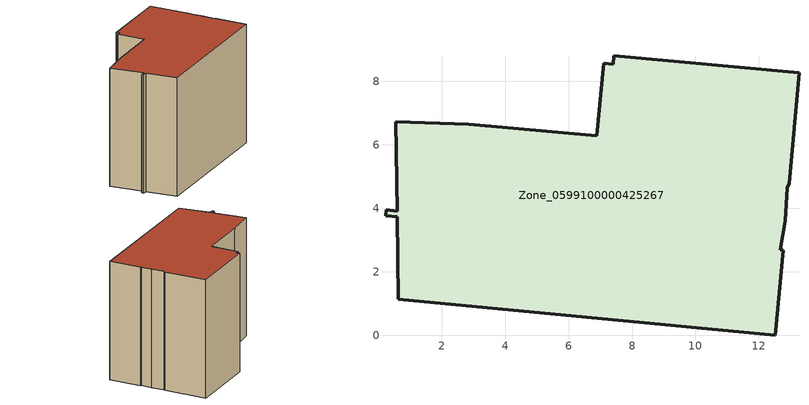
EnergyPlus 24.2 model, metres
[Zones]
Zone_0599100000425267
 floor ground (C_G): 12.76,2.68 12.52,0 0.64,1.14 0.6,3.74 0.23,3.77 0.25,3.95 0.59,3.91 0.55,6.72 2.86,6.66 6.9,6.29 7.11,8.57 7.4,8.55 7.43,8.81 13.26,8.27 12.95,4.79 12.89,4.64 12.84,3.61 12.68,2.69 z0
 wall outside (C_F): 0.64,1.14 12.52,0 12.76,2.68 12.68,2.69 12.84,3.61 12.89,4.64 12.95,4.79 13.26,8.27 7.43,8.81 7.4,8.55 7.11,8.57 6.9,6.29 2.86,6.66 0.55,6.72 0.59,3.91 0.25,3.95 0.23,3.77 0.6,3.74 0.64,1.14 z0:9.92
 roof outside (C_R): 12.52,0 12.76,2.68 12.68,2.69 12.84,3.61 12.89,4.64 12.95,4.79 13.26,8.27 7.43,8.81 7.4,8.55 7.11,8.57 6.9,6.29 2.86,6.66 0.55,6.72 0.59,3.91 0.25,3.95 0.23,3.77 0.6,3.74 0.64,1.14 z9.92
[BUILDING]
Pand.0599100000425267: North Axis=0; Terrain=City; Loads Convergence Tolerance Value=0.04; Temperature Convergence Tolerance Value=0.4; Solar Distribution=FullExterior; Maximum Number of Warmup Days=25; Minimum Number of Warmup Days=1
[Site:Location]
Rotterdam.The.Hague.AP_ZH_NLD Design_Conditions: Latitude=51.96; Longitude=4.45; Time Zone=1; Elevation=-4.5
[SITE:GROUNDTEMPERATURE:BUILDINGSURFACE]
18, 18, 18, 18, 18, 18, 18, 18, 18, 18, 18, 18
[MATERIAL] Thermal Absorptance=0.9; Solar Absorptance=0.7; Visible Absorptance=0.7
Name | Roughness | Thickness | Conductivity | Density | Specific Heat
G.TC.2006-2014 | MediumSmooth | 0.15 | 0.06 | 540 | 1210
F.TC.2006-2014 | Rough | 0.3 | 0.12 | 1920 | 840
R.TC.2006-2014 | MediumRough | 0.2 | 0.08 | 1500 | 1000
[CONSTRUCTION]
C_G: G.TC.2006-2014
C_F: F.TC.2006-2014
C_R: R.TC.2006-2014
[ZONE]
Zone_0599100000425267: Type=1; Multiplier=1; Ceiling Height=Autocalculate; Volume=Autocalculate; Floor Area=autocalculate; Part of Total Floor Area=Yes
[ZONEINFILTRATION:DESIGNFLOWRATE]
Infil_Zone_0599100000425267: Zone or ZoneList or Space or SpaceList=Zone_0599100000425267; Schedule=AlwaysOn; Design Flow Rate Calculation Method=Flow/Area; Flow Rate per Floor Area=0.0015; Constant Term Coefficient=1; Temperature Term Coefficient=0; Velocity Term Coefficient=0; Velocity Squared Term Coefficient=0
[HVACTEMPLATE:ZONE:IDEALLOADSAIRSYSTEM]
Zone_0599100000425267: Maximum Heating Supply Air Temperature=50; Minimum Cooling Supply Air Temperature=13; Maximum Heating Supply Air Humidity Ratio=0.0156; Minimum Cooling Supply Air Humidity Ratio=0.0077; Heating Limit=NoLimit; Cooling Limit=NoLimit; Dehumidification Control Type=ConstantSensibleHeatRatio; Cooling Sensible Heat Ratio=0.7; Dehumidification Setpoint=60; Humidification Control Type=None; Humidification Setpoint=30; Outdoor Air Method=None; Outdoor Air Flow Rate per Person=0.00944; Outdoor Air Flow Rate per Zone Floor Area=0; Outdoor Air Flow Rate per Zone=0; Demand Controlled Ventilation Type=None; Outdoor Air Economizer Type=NoEconomizer; Heat Recovery Type=None; Sensible Heat Recovery Effectiveness=0.7; Latent Heat Recovery Effectiveness=0.65
[ZONECONTROL:THERMOSTAT]
ThermostatControl_Zone_0599100000425267: Zone or ZoneList=Zone_0599100000425267; Control Type Schedule=DualSetpointControlType; Control 1=Thermostat_Zone_0599100000425267; Temperature Difference Between Cutout And Setpoint=0
[THERMOSTATSETPOINT:DUALSETPOINT]
Thermostat_Zone_0599100000425267: Heating Setpoint Temperature Schedule=HeatingSetpoint_Zone_0599100000425267; Cooling Setpoint Temperature Schedule=CoolingSetpoint_Zone_0599100000425267
[SCHEDULE:COMPACT]
HeatingSetpoint_Zone_0599100000425267: Through: 12/31, For: AllDays, Until: 24:00, 21
CoolingSetpoint_Zone_0599100000425267: Through: 12/31, For: AllDays, Until: 24:00, 24
DualSetpointControlType: Through: 12/31, For: AllDays, Until: 24:00, 4
AlwaysOn: Through: 12/31, For: AllDays, Until: 24:00, 1
